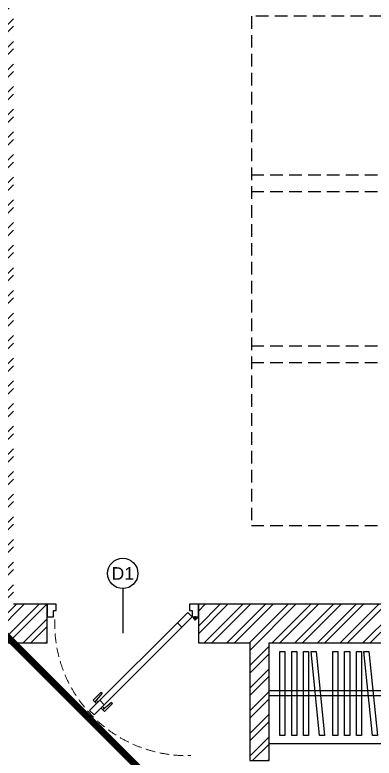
# Model space of a CAD drawing. Header units: millimetres. Extents: x 0 to 59560, y 0 to 21447.
# Drawn here: x 7911 to 10049, y 7667 to 12090 of the extents above; entities that cross this region are included whole.
import ezdxf
from ezdxf.enums import TextEntityAlignment as Align

# ---------------------------------------------------------------- set-up
doc = ezdxf.new("R2010")
doc.units = ezdxf.units.MM
doc.header["$LTSCALE"] = 150
doc.linetypes.add('DASHED', pattern=[0.75, 0.5, -0.25])
for name, color, linetype in [('ad-Door', 11, 'Continuous'), ('ad-Elevation 10', 8, 'Continuous'), ('ad-Furniture', 8, 'Continuous'), ('ad-Text Main_Door&window Label', 7, 'Continuous'), ('ad-Wall', 240, 'Continuous'), ('ad-Wall hatch', 8, 'Continuous')]:
    doc.layers.add(name, color=color, linetype=linetype)
doc.layers.add('ad-Secondary Roof', color=6, linetype='Continuous', true_color=0xff00ff)
doc.styles.add('New Text Style', font='arial.ttf', dxfattribs={"height": 100})

# ---------------------------------------------------------------- blocks, each defined once
blk = doc.blocks.new('*U41')
for p, q in [((-8.3, -111.1), (-41.7, -111.1)), ((-25, -127.8), (-25, -94.4)), ((-811.3, -760.8), (-796.4, -775.7)), ((-746.2, -826), (-761.1, -811.1))]:
    blk.add_line(p, q)
for points in [[(-1150, -100), (-1150, -50), (-1128.6, -50), (-1128.6, -35.7), (-1128.6, 0), (-1200, 0), (-1200, -100)], [(-50, -100), (0, -100), (0, 0), (-71.4, 0), (-71.4, -35.7), (-71.4, -50), (-50, -50)], [(-50, -100), (-130.8, -180.8), (-166.2, -145.5), (-85.4, -64.6)], [(-130.8, -180.8), (-747, -797), (-782.4, -761.6), (-166.2, -145.5)], [(-827.8, -877.8), (-747, -797), (-782.4, -761.6), (-863.2, -842.5)]]:
    blk.add_lwpolyline(points, close=True)
for points in [[(-808.2, -787.5), (-835.7, -760), (-772.9, -697.2), (-765, -705), (-822, -773.7)], [(-772.8, -822.8), (-745.4, -850.3), (-682.5, -787.5), (-690.4, -779.7), (-759, -836.7)]]:
    blk.add_lwpolyline(points)
blk.add_circle((-25, -111.1), 11.1)
at = {"color": 8, "linetype": 'DASHED', "lineweight": 0}
blk.add_arc((-93.1, -153.1), 1047.4, 178.18808, 271.81192, dxfattribs=at)
at = {"layer": 'ad-Text Main_Door&window Label'}
blk.add_line((-600, 125), (-600, -230), dxfattribs=at)
blk.add_circle((-600.3, 245), 120, dxfattribs=at)
at = {"layer": 'ad-Text Main_Door&window Label', "style": 'New Text Style'}
blk.add_attdef('D1', text='', height=100, dxfattribs=at).set_placement((-585.4, 244.6), align=Align.MIDDLE_CENTER)
blk = doc.blocks.new('zw$821')
at = {"layer": 'ad-Secondary Roof', "linetype": 'DASHED', "ltscale": 2, "const_width": 40}
blk.add_lwpolyline([(2800, -8330), (5830, -11360.3), (2800, -14390)], dxfattribs=at)
blk = doc.blocks.new('zw$CCAF')
at = {"layer": 'ad-Elevation 10', "linetype": 'DASHED'}
blk.add_lwpolyline([(0, -3030), (4040, -3030), (4040, 0), (0, 0)], close=True, dxfattribs=at)
for points in [[(0, -943.3), (4040, -943.3)], [(0, -1043.3), (4040, -1043.3)], [(0, -1961.7), (4040, -1961.7)], [(0, -2061.7), (4040, -2061.7)]]:
    blk.add_lwpolyline(points, dxfattribs=at)
blk = doc.blocks.new('zw$FF32')
at = {"layer": 'ad-Furniture'}
for p, q in [((-285, -285), (-3200, -285)), ((-285, -285), (-285, -1500)), ((-315, -315), (-3200, -315)), ((-315, -315), (-315, -1500))]:
    blk.add_line(p, q, dxfattribs=at)
for points in [[(0, -1500), (-600, -1500), (-600, -600), (-3200, -600), (-3200, 0), (0, 0)], [(-3135, -50), (-3105, -50), (-3105, -550), (-3135, -550)], [(-3065, -50), (-3035, -50), (-3035, -550), (-3065, -550)], [(-2995, -50), (-2965, -50), (-2965, -550), (-2995, -550)], [(-2950, -50), (-2920, -50), (-2870, -550), (-2900, -550)], [(-2820, -50), (-2790, -50), (-2790, -550), (-2820, -550)], [(-2750, -50), (-2720, -50), (-2720, -550), (-2750, -550)], [(-2680, -50), (-2650, -50), (-2650, -550), (-2680, -550)], [(-2635, -50), (-2605, -50), (-2555, -550), (-2585, -550)], [(-2505, -50), (-2475, -50), (-2475, -550), (-2505, -550)], [(-2435, -50), (-2405, -50), (-2405, -550), (-2435, -550)], [(-2365, -50), (-2335, -50), (-2335, -550), (-2365, -550)], [(-2320, -50), (-2290, -50), (-2240, -550), (-2270, -550)], [(-2190, -50), (-2160, -50), (-2160, -550), (-2190, -550)], [(-2120, -50), (-2090, -50), (-2090, -550), (-2120, -550)], [(-2050, -50), (-2020, -50), (-2020, -550), (-2050, -550)], [(-2005, -50), (-1975, -50), (-1925, -550), (-1955, -550)], [(-1875, -50), (-1845, -50), (-1845, -550), (-1875, -550)], [(-1805, -50), (-1775, -50), (-1775, -550), (-1805, -550)], [(-1735, -50), (-1705, -50), (-1705, -550), (-1735, -550)], [(-1690, -50), (-1660, -50), (-1610, -550), (-1640, -550)], [(-1560, -50), (-1530, -50), (-1530, -550), (-1560, -550)], [(-1490, -50), (-1460, -50), (-1460, -550), (-1490, -550)], [(-1420, -50), (-1390, -50), (-1390, -550), (-1420, -550)], [(-1347.7, -50), (-1317.7, -50), (-1317.7, -550), (-1347.7, -550)], [(-1302.7, -50), (-1272.7, -50), (-1222.7, -550), (-1252.7, -550)], [(-1172.7, -50), (-1142.7, -50), (-1142.7, -550), (-1172.7, -550)], [(-1102.7, -50), (-1072.7, -50), (-1072.7, -550), (-1102.7, -550)], [(-1057.7, -50), (-1027.7, -50), (-977.7, -550), (-1007.7, -550)], [(-927.7, -50), (-897.7, -50), (-897.7, -550), (-927.7, -550)], [(-857.7, -50), (-827.7, -50), (-827.7, -550), (-857.7, -550)], [(-810.5, -50), (-780.5, -50), (-780.5, -550), (-810.5, -550)], [(-765.5, -50), (-735.5, -50), (-685.5, -550), (-715.5, -550)], [(-550, -585), (-550, -555), (-50, -555), (-50, -585)], [(-550, -655), (-550, -625), (-50, -625), (-50, -655)], [(-550, -785), (-550, -755), (-50, -705), (-50, -735)], [(-550, -830), (-550, -800), (-50, -800), (-50, -830)], [(-550, -900), (-550, -870), (-50, -870), (-50, -900)], [(-550, -970), (-550, -940), (-50, -940), (-50, -970)], [(-550, -1100), (-550, -1070), (-50, -1020), (-50, -1050)], [(-550, -1145), (-550, -1115), (-50, -1115), (-50, -1145)], [(-550, -1215), (-550, -1185), (-50, -1185), (-50, -1215)], [(-550, -1285), (-550, -1255), (-50, -1255), (-50, -1285)], [(-550, -1355), (-550, -1325), (-50, -1325), (-50, -1355)], [(-550, -1425), (-550, -1395), (-50, -1395), (-50, -1425)]]:
    blk.add_lwpolyline(points, close=True, dxfattribs=at)
blk = doc.blocks.new('zw$4CF3')
at = {"rotation": 360}
blk.add_blockref('zw$CCAF', (-13280, 8360), dxfattribs=at)
at = {"layer": 'ad-Furniture', "rotation": 360}
blk.add_blockref('zw$FF32', (-9975, 4630), dxfattribs=at)

msp = doc.modelspace()

# ---------------------------------------------------------------- hatches: boundary and pattern name
at = {"layer": 'ad-Wall hatch'}
h = msp.add_hatch(dxfattribs=at)
h.set_pattern_fill('ANSI32', color=256, scale=10)
h.set_pattern_definition([(45, (4273.8, 3722.27), (-67.35192, 67.35192), []), (45, (4318.7, 3722.27), (-67.35192, 67.35192), [])])
h.paths.add_polyline_path([(18463.8, 8252.3), (18463.8, 8582.3), (9003.8, 8582.3), (9003.8, 8352.3), (9308.8, 8352.3), (9308.8, 7652.3), (9423.8, 7652.3), (9423.8, 8352.3), (12623.8, 8352.3), (12623.8, 6852.3), (11123.8, 6852.3), (11123.8, 6737.3), (12623.8, 6737.3), (12623.8, 3952.3), (9423.8, 3952.3), (9423.8, 6737.3), (10323.8, 6737.3), (10323.8, 6852.3), (9308.8, 6852.3), (9308.8, 3952.3), (4653.8, 3952.3), (4653.8, 8352.3), (8103.8, 8352.3), (8103.8, 8582.3), (7903.8, 8582.3), (7903.8, 12552.3), (8103.8, 12552.3), (8103.8, 12782.3), (4653.8, 12782.3), (4653.8, 17247.3), (9003.8, 17247.3), (9003.8, 14372.3), (10123.8, 14372.3), (10123.8, 14487.3), (9118.8, 14487.3), (9118.8, 17247.3), (11573.8, 17247.3), (11573.8, 14487.3), (10923.8, 14487.3), (10923.8, 14372.3), (11573.8, 14372.3), (11573.8, 12667.3), (9118.8, 12667.3), (9118.8, 13277.3), (9003.8, 13277.3), (9003.8, 12552.3), (13813.8, 12552.3), (13813.8, 12782.3), (13713.8, 12782.3), (13713.8, 13597.3), (13598.8, 13597.3), (13598.8, 12782.3), (11803.8, 12782.3), (11803.8, 17247.3), (13598.8, 17247.3), (13598.8, 14397.3), (13713.8, 14397.3), (13713.8, 17247.3), (17143.8, 17247.3), (17143.8, 12782.3), (14713.8, 12782.3), (14713.8, 12552.3), (17258.8, 12552.3), (17258.8, 17247.3), (22368.8, 17247.3), (22368.8, 14127.3), (22598.8, 14127.3), (22598.8, 17477.3), (4423.8, 17477.3), (4423.8, 12552.3), (7673.8, 12552.3), (7673.8, 8582.3), (4423.8, 8582.3), (4423.8, 3722.3), (12853.8, 3722.3), (12853.8, 8352.3), (18233.8, 8352.3), (18233.8, 8252.3)])
h.paths.add_polyline_path([(18463.8, 7402.3), (18233.8, 7402.3), (18233.8, 3722.3), (19163.8, 3722.3), (19163.8, 3952.3), (18463.8, 3952.3)])
h.paths.add_polyline_path([(20013.8, 3722.3), (22598.8, 3722.3), (22598.8, 8582.3), (20053.8, 8582.3), (20053.8, 12552.3), (22598.8, 12552.3), (22598.8, 12927.3), (22368.8, 12927.3), (22368.8, 12782.3), (19823.8, 12782.3), (19823.8, 8352.3), (22368.8, 8352.3), (22368.8, 3952.3), (20013.8, 3952.3)])

# ---------------------------------------------------------------- block references
at = {"layer": 'ad-Door', "ltscale": 5}
ref = msp.add_blockref('*U41', (9003.8, 8582.3), dxfattribs=dict(at, xscale=0.7499999997027537, yscale=0.7499999997027537, zscale=0.7499999997027537, rotation=360))
ref.add_attrib('D1', 'D1', dxfattribs={"layer": 'ad-Text Main_Door&window Label', "height": 75, "rotation": 360, "style": 'New Text Style'}).set_placement((8553.6, 8766), align=Align.MIDDLE_CENTER)

# ---------------------------------------------------------------- next in the draw order: block references
msp.add_blockref('zw$4CF3', (22598.8, 3722.3))

# ---------------------------------------------------------------- next in the draw order: linework, layer by layer
at = {"layer": 'ad-Wall'}
for points in [[(18463.8, 8582.3), (9003.8, 8582.3), (9003.8, 8352.3), (9308.8, 8352.3), (9308.8, 7652.3), (9423.8, 7652.3), (9423.8, 8352.3), (12623.8, 8352.3), (12623.8, 6852.3), (11123.8, 6852.3), (11123.8, 6737.3), (12623.8, 6737.3), (12623.8, 3952.3), (9423.8, 3952.3), (9423.8, 6737.3), (10323.8, 6737.3), (10323.8, 6852.3), (9308.8, 6852.3), (9308.8, 3952.3), (4653.8, 3952.3)], [(4653.8, 8352.3), (8103.8, 8352.3), (8103.8, 8582.3), (7903.8, 8582.3)]]:
    msp.add_lwpolyline(points, dxfattribs=at)

# ---------------------------------------------------------------- next in the draw order: block references
msp.add_blockref('zw$821', (4273.8, 17512.3))

doc.saveas('drawing.dxf')
